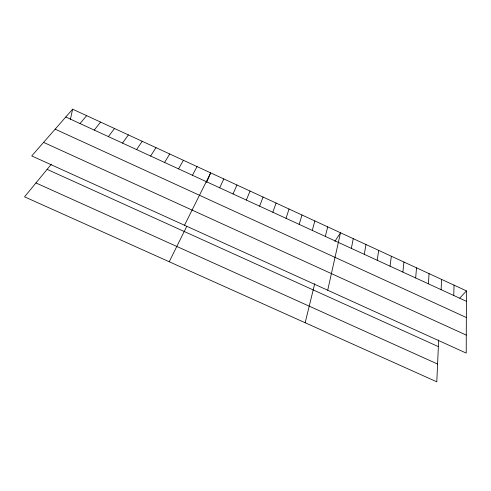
<?xml version="1.0" encoding="UTF-8"?>
<svg xmlns="http://www.w3.org/2000/svg" width="491" height="491" viewBox="0 0 491 491"><rect width="100%" height="100%" fill="white"/><g stroke="black" fill="none" stroke-linecap="round" stroke-linejoin="round"><path stroke-width="0.74" d="M466.45 290.875L466.211 353.084L31.743 155.929L72.613 109.186L466.45 290.875L459.803 298.098M453.782 295.502L454.028 285.142M438.653 339.95L436.8 381.814L24.55 196.836L51.371 164.178M441.114 289.672L441.562 279.391M428.41 283.829L429.066 273.628M415.662 277.961L416.528 267.847M402.878 272.082L403.952 262.041M390.057 266.183L391.339 256.222M377.192 260.267L378.69 250.385M364.291 254.332L365.998 244.536M351.347 248.372L353.275 238.663M70.323 119.724L72.613 109.186M327.718 290.236L340.502 232.771L334.856 241.406M305.144 322.74L314.725 283.706M325.337 236.41L327.7 226.867M312.276 230.402L314.854 220.938M299.172 224.369L301.971 214.997M286.026 218.323L289.046 209.031M272.836 212.259L276.083 203.053M259.61 206.171L263.078 197.051M246.341 200.064L250.036 191.036M206.619 182.413L210.664 172.875L184.499 225.246M233.029 193.945L236.95 185.003M219.68 187.801L223.828 178.945M169.235 261.758L186.727 226.394M192.441 175.269L197.057 166.596M178.552 168.879L183.407 160.299M164.614 162.466L169.708 153.978M150.633 156.034L155.972 147.644M136.608 149.583L142.194 141.285M122.535 143.108L128.366 134.908M108.419 136.615L114.495 128.507M94.254 130.097L100.575 122.087M80.039 123.554L86.619 115.649M35.953 182.947L437.585 364.04M47.111 169.37L438.359 346.621M43.595 142.378L466.278 335.108M55.152 129.158L466.346 317.524M65.782 116.999L466.407 301.308"/></g></svg>
